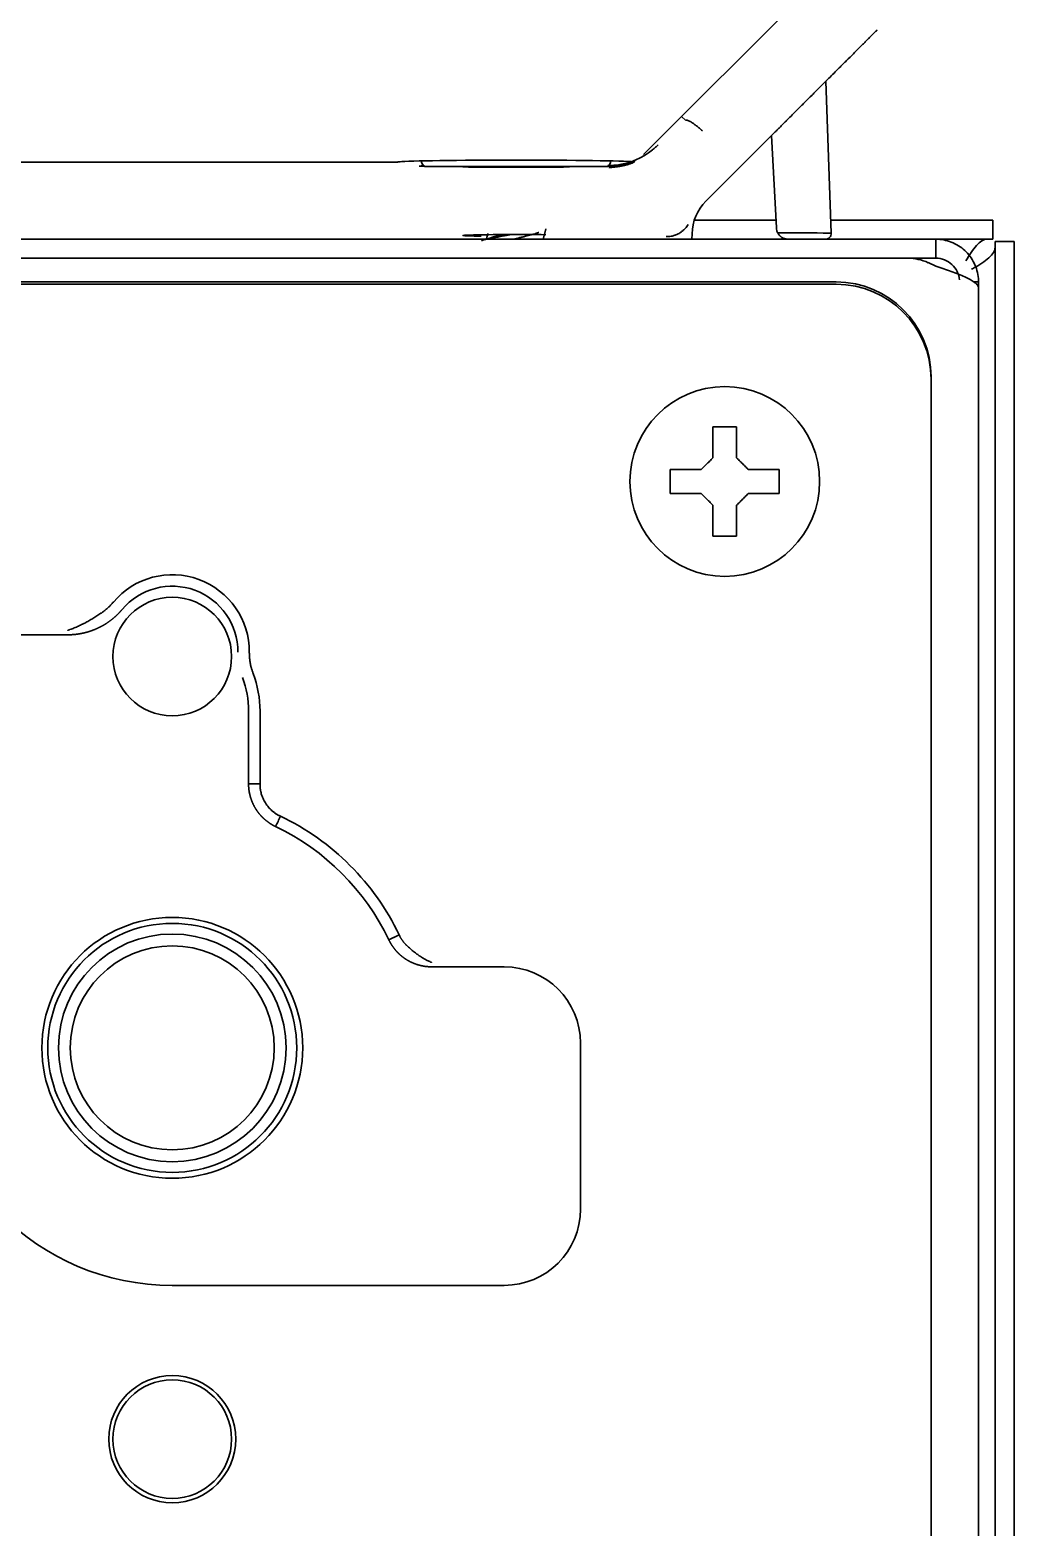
# Model space of a CAD drawing. Header units: inches. Extents: x 786 to 5593, y 691 to 5453.
# Drawn here: x 4215.7 to 4257.2, y 5229.4 to 5292.5 of the extents above; entities that cross this region are included whole.
import ezdxf

# ---------------------------------------------------------------- set-up
doc = ezdxf.new("R2010")
doc.units = ezdxf.units.IN
doc.layers.add('1', color=7, linetype='Continuous', true_color=0xffffff)

msp = doc.modelspace()

# ---------------------------------------------------------------- linework, layer by layer
at = {"layer": '1', "color": 7, "linetype": 'Continuous', "lineweight": 35}
for p, q in [((4241.619, 5287.252), (4249.608, 5295.241)), ((4249.307, 5290.343), (4249.531, 5283.935)), ((4243.391, 5288.683), (4243.221, 5288.853)), ((4247.134, 5288.171), (4244.247, 5285.283)), ((4247.215, 5284.15), (4247.011, 5288.047)), ((4215.236, 5286.929), (4231.244, 5286.929)), ((4231.244, 5286.929), (4231.341, 5286.938)), ((4231.259, 5286.932), (4231.357, 5286.941)), ((4231.341, 5286.938), (4231.357, 5286.941)), ((4232.39, 5286.748), (4240.09, 5286.748)), ((4247.188, 5284.476), (4243.745, 5284.476)), ((4254.34, 5284.476), (4249.505, 5284.476)), ((4254.34, 5284.476), (4256.34, 5284.476)), ((4256.34, 5284.476), (4256.34, 5283.676)), ((4197.076, 5283.676), (4252.769, 5283.676)), ((4243.661, 5283.904), (4243.657, 5283.676)), ((4252.769, 5283.676), (4253.614, 5283.676)), ((4253.614, 5283.676), (4253.94, 5283.676)), ((4254.34, 5283.676), (4253.938, 5283.676)), ((4256.34, 5283.676), (4254.34, 5283.676)), ((4256.44, 5281.576), (4256.44, 5283.576)), ((4256.44, 5283.576), (4257.24, 5283.576)), ((4257.24, 5283.576), (4257.24, 5281.576)), ((4197.076, 5282.876), (4252.769, 5282.876)), ((4197.44, 5282.874), (4252.769, 5282.874)), ((4235.055, 5282.876), (4235.056, 5282.874)), ((4237.468, 5282.874), (4237.468, 5282.876)), ((4243.643, 5282.876), (4243.643, 5282.874)), ((4247.04, 5282.876), (4247.04, 5282.874)), ((4253.614, 5282.876), (4252.769, 5282.876)), ((4253.614, 5282.876), (4253.94, 5282.876)), ((4253.94, 5282.535), (4253.614, 5282.687)), ((4190.739, 5281.776), (4249.74, 5281.776)), ((4249.74, 5281.876), (4195.24, 5281.876)), ((4255.74, 5281.876), (4255.547, 5281.876)), ((4255.74, 5281.626), (4255.74, 5281.876)), ((4255.74, 5281.626), (4255.74, 4302.776)), ((4256.44, 4627.593), (4256.44, 5281.576)), ((4257.24, 4627.593), (4257.24, 5281.576)), ((4253.74, 5190.273), (4253.74, 5277.876)), ((4253.74, 5277.776), (4253.74, 5191.776)), ((4242.74, 5273.458), (4242.74, 5273.958)), ((4247.34, 5273.958), (4247.34, 5273.458)), ((4242.74, 5272.958), (4242.74, 5273.458)), ((4247.34, 5273.458), (4247.34, 5272.958)), ((4217.331, 5266.994), (4214.74, 5266.994)), ((4224.957, 5260.712), (4224.957, 5263.776)), ((4225.44, 5263.776), (4225.44, 5260.712)), ((4235.74, 5252.994), (4232.676, 5252.994)), ((4238.957, 5242.776), (4238.957, 5249.776)), ((4221.74, 5239.559), (4235.74, 5239.559))]:
    msp.add_line(p, q, dxfattribs=at)
for centre, radius in [((4245.04, 5273.458), 4), ((4221.74, 5266.076), 2.5), ((4221.74, 5249.576), 5.5), ((4221.74, 5249.574), 5.25), ((4221.74, 5249.576), 4.8), ((4221.74, 5249.576), 4.3), ((4221.74, 5233.076), 2.68), ((4221.74, 5233.076), 2.5)]:
    msp.add_circle(centre, radius, dxfattribs=at)
for centre, radius, start, end in [((4232.523, 5286.998), 0.283, 184.36395, 241.92751), ((4234.325, 5286.248), 0.5, 69.35766, 90), ((4238.155, 5286.248), 0.5, 90, 110.64234), ((4239.957, 5286.998), 0.283, 298.07249, 355.63605), ((4249.281, 5283.926), 0.25, 270, 2), ((4252.769, 5280.874), 2, 65, 90), ((4249.74, 5277.876), 4, 0, 90), ((4249.74, 5277.776), 4, 0, 90), ((4221.74, 5266.276), 3.25, 359.72506, 139.87598), ((4221.74, 5266.276), 2.767, 359.72506, 139.87598), ((4220.94, 5263.776), 4.5, 0, 20.63442), ((4220.94, 5263.776), 4.017, 0, 20.63442), ((4221.74, 5249.776), 10.6, 25.50031, 64.49969), ((4221.74, 5249.776), 10.117, 25.50031, 64.49969), ((4235.74, 5249.776), 3.217, 0, 90), ((4221.74, 5249.776), 10.217, 180, 270), ((4235.74, 5242.776), 3.217, 270, 0)]:
    msp.add_arc(centre, radius, start, end, dxfattribs=at)
for centre, major_axis, ratio, start_param, end_param in [((4240.111, 5289.781), (1.148, -2.772), 0.999955, 6.01557, 6.569023), ((4236.24, 5286.924), (5, 0), 0.017455, 0.256461, 3.054326), ((4236.24, 5286.728), (-5, 0), 0.008727, 5.595553, 5.669875), ((4236.24, 5286.728), (-5, 0), 0.008727, 3.67098, 3.823514), ((4236.24, 5286.729), (2.25, 0), 0.008727, 2.516907, 4.712389), ((4236.24, 5286.729), (2.25, 0), 0.008727, 4.712389, 6.907871), ((4245.661, 5283.869), (-1.841, 0.782), 0.999823, 5.899274, 6.667096), ((4236.24, 5283.833), (2.25, 0), 0.017455, 0.982028, 3.999542), ((4243.527, 5283.926), (-6.003, -0.009), 0.001452, 3.141641, 4.038282)]:
    msp.add_ellipse(centre, major_axis=major_axis, ratio=ratio, start_param=start_param, end_param=end_param, dxfattribs=at)
for points, knots in [([(4251.464, 5292.501), (4251.458, 5292.495), (4251.443, 5292.479), (4251.414, 5292.45), (4251.375, 5292.411), (4251.325, 5292.361), (4251.262, 5292.299), (4251.187, 5292.223), (4251.096, 5292.133), (4250.995, 5292.031), (4250.887, 5291.923), (4250.779, 5291.815), (4250.639, 5291.675), (4250.441, 5291.478), (4250.172, 5291.208), (4249.894, 5290.931), (4249.642, 5290.678), (4249.372, 5290.408), (4249.068, 5290.104), (4248.734, 5289.77), (4248.481, 5289.517), (4248.287, 5289.323), (4248.135, 5289.171), (4247.966, 5289.003), (4247.821, 5288.857), (4247.704, 5288.741), (4247.625, 5288.662), (4247.551, 5288.587), (4247.481, 5288.518), (4247.417, 5288.453), (4247.358, 5288.394), (4247.303, 5288.34), (4247.254, 5288.29), (4247.21, 5288.246), (4247.17, 5288.207), (4247.146, 5288.182), (4247.134, 5288.171)], [0, 0, 0, 0, 0.0061, 0.01531, 0.027667, 0.04322, 0.062032, 0.084179, 0.109751, 0.139649, 0.168791, 0.197137, 0.224648, 0.276341, 0.344632, 0.418422, 0.469345, 0.515612, 0.598152, 0.668476, 0.730211, 0.758888, 0.790823, 0.826032, 0.864529, 0.882031, 0.898505, 0.913948, 0.928354, 0.941722, 0.954048, 0.96533, 0.975568, 0.984759, 0.992903, 1, 1, 1, 1]), ([(4243.391, 5288.683), (4243.399, 5288.69), (4243.411, 5288.694), (4243.433, 5288.695), (4243.441, 5288.694), (4243.459, 5288.691), (4243.469, 5288.689), (4243.501, 5288.679), (4243.526, 5288.669), (4243.566, 5288.649), (4243.58, 5288.641), (4243.602, 5288.629), (4243.609, 5288.625), (4243.625, 5288.615), (4243.633, 5288.611), (4243.673, 5288.586), (4243.706, 5288.563), (4243.76, 5288.525), (4243.778, 5288.511), (4243.806, 5288.49), (4243.815, 5288.483), (4243.834, 5288.468), (4243.844, 5288.46), (4243.893, 5288.421), (4243.933, 5288.388), (4243.983, 5288.345), (4243.999, 5288.331), (4244.014, 5288.318), (4244.024, 5288.309), (4244.029, 5288.304), (4244.055, 5288.281), (4244.075, 5288.262), (4244.096, 5288.243)], [0, 0, 0, 0, 0.125, 0.125, 0.1875, 0.1875, 0.25, 0.25, 0.375, 0.375, 0.4375, 0.4375, 0.46875, 0.46875, 0.5, 0.5, 0.625, 0.625, 0.6875, 0.6875, 0.71875, 0.71875, 0.75, 0.75, 0.875, 0.875, 0.90625, 0.921875, 0.921875, 0.9375, 0.9375, 1, 1, 1, 1]), ([(4242.232, 5287.66), (4242.214, 5287.642), (4242.196, 5287.624), (4242.157, 5287.587), (4242.138, 5287.569), (4242.078, 5287.515), (4242.037, 5287.48), (4241.994, 5287.445)], [0, 0, 0, 0, 0.25, 0.25, 0.5, 0.5, 1, 1, 1, 1]), ([(4232.334, 5286.796), (4232.316, 5286.792), (4232.298, 5286.787), (4232.236, 5286.768), (4232.193, 5286.754), (4232.151, 5286.753)], [0, 0, 0, 0, 0.288762, 0.288762, 1, 1, 1, 1]), ([(4240.111, 5286.782), (4240.134, 5286.782), (4240.16, 5286.782), (4240.203, 5286.783), (4240.218, 5286.783), (4240.241, 5286.784), (4240.248, 5286.785), (4240.264, 5286.785), (4240.272, 5286.786), (4240.312, 5286.788), (4240.346, 5286.79), (4240.397, 5286.795), (4240.415, 5286.796), (4240.45, 5286.8), (4240.468, 5286.802), (4240.485, 5286.804)], [0, 0, 0, 0, 0.25, 0.25, 0.375, 0.375, 0.4375, 0.4375, 0.5, 0.5, 0.75, 0.75, 0.875, 0.875, 1, 1, 1, 1]), ([(4240.144, 5286.701), (4240.189, 5286.702), (4240.232, 5286.703), (4240.317, 5286.708), (4240.358, 5286.711), (4240.476, 5286.723), (4240.55, 5286.733), (4240.686, 5286.757), (4240.749, 5286.771), (4240.863, 5286.8), (4240.915, 5286.814), (4240.985, 5286.836), (4241.006, 5286.843), (4241.047, 5286.857), (4241.067, 5286.864), (4241.119, 5286.884), (4241.177, 5286.907), (4241.212, 5286.924), (4241.235, 5286.935), (4241.24, 5286.939), (4241.24, 5286.941), (4241.238, 5286.941), (4241.233, 5286.94), (4241.231, 5286.939), (4241.226, 5286.938), (4241.223, 5286.938), (4241.207, 5286.933), (4241.189, 5286.928), (4241.14, 5286.912), (4241.08, 5286.894), (4240.986, 5286.867), (4240.925, 5286.852), (4240.9, 5286.846), (4240.887, 5286.842), (4240.847, 5286.833), (4240.819, 5286.827), (4240.731, 5286.809), (4240.667, 5286.797), (4240.529, 5286.778), (4240.455, 5286.769), (4240.296, 5286.758), (4240.212, 5286.755), (4240.122, 5286.756)], [0, 0, 0, 0, 0.03125, 0.03125, 0.0625, 0.0625, 0.125, 0.125, 0.1875, 0.1875, 0.25, 0.25, 0.28125, 0.28125, 0.3125, 0.3125, 0.375, 0.4375, 0.4375, 0.5, 0.5, 0.53125, 0.53125, 0.546875, 0.546875, 0.5625, 0.5625, 0.625, 0.625, 0.6875, 0.75, 0.765625, 0.765625, 0.78125, 0.78125, 0.8125, 0.8125, 0.875, 0.875, 0.9375, 0.9375, 1, 1, 1, 1]), ([(4242.569, 5283.784), (4242.608, 5283.783), (4242.644, 5283.785), (4242.713, 5283.791), (4242.745, 5283.796), (4242.806, 5283.807), (4242.836, 5283.814), (4242.877, 5283.825), (4242.891, 5283.829), (4242.918, 5283.837), (4242.931, 5283.842), (4242.993, 5283.864), (4243.039, 5283.884), (4243.101, 5283.917), (4243.121, 5283.928), (4243.16, 5283.952), (4243.178, 5283.964), (4243.23, 5284), (4243.262, 5284.025), (4243.321, 5284.077), (4243.347, 5284.104), (4243.397, 5284.158), (4243.419, 5284.185), (4243.46, 5284.242), (4243.479, 5284.27), (4243.496, 5284.299)], [0, 0, 0, 0, 0.0625, 0.0625, 0.125, 0.125, 0.1875, 0.1875, 0.21875, 0.21875, 0.25, 0.25, 0.375, 0.375, 0.4375, 0.4375, 0.5, 0.5, 0.625, 0.625, 0.75, 0.75, 0.875, 0.875, 1, 1, 1, 1]), ([(4236.052, 5283.87), (4235.953, 5283.853), (4235.854, 5283.836), (4235.625, 5283.795), (4235.366, 5283.749), (4235.138, 5283.702), (4234.94, 5283.657), (4234.854, 5283.636), (4234.781, 5283.614)], [0, 0, 0, 0, 0.200603, 0.200603, 0.474458, 0.748313, 0.748313, 1, 1, 1, 1]), ([(4235.273, 5283.768), (4235.314, 5283.781), (4235.358, 5283.794), (4235.421, 5283.811), (4235.436, 5283.815), (4235.467, 5283.823), (4235.482, 5283.827), (4235.53, 5283.839), (4235.563, 5283.847), (4235.614, 5283.86), (4235.632, 5283.864), (4235.65, 5283.868)], [0, 0, 0, 0, 0.390591, 0.390591, 0.511218, 0.511218, 0.631846, 0.631846, 0.8731, 0.8731, 1, 1, 1, 1]), ([(4237.193, 5283.959), (4237.191, 5283.958), (4237.158, 5283.947), (4237.124, 5283.935), (4237.057, 5283.914), (4237.023, 5283.904), (4236.968, 5283.888), (4236.95, 5283.882), (4236.912, 5283.872), (4236.893, 5283.867), (4236.796, 5283.84), (4236.715, 5283.819), (4236.61, 5283.793), (4236.589, 5283.787), (4236.546, 5283.777), (4236.524, 5283.771), (4236.459, 5283.755), (4236.415, 5283.745), (4236.29, 5283.715), (4236.209, 5283.696), (4236.128, 5283.676)], [0, 0, 0, 0, 0.009963, 0.121908, 0.121908, 0.233852, 0.233852, 0.289824, 0.289824, 0.345796, 0.345796, 0.569685, 0.569685, 0.625658, 0.625658, 0.68163, 0.68163, 0.793574, 0.793574, 1, 1, 1, 1]), ([(4247.215, 5284.15), (4247.217, 5284.112), (4247.223, 5284.076), (4247.238, 5284.022), (4247.245, 5284.004), (4247.258, 5283.971), (4247.266, 5283.954), (4247.275, 5283.938)], [0, 0, 0, 0, 0.5, 0.5, 0.75, 0.75, 1, 1, 1, 1]), ([(4247.275, 5283.938), (4247.284, 5283.922), (4247.293, 5283.907), (4247.307, 5283.886), (4247.312, 5283.88), (4247.322, 5283.867), (4247.326, 5283.861), (4247.341, 5283.843), (4247.351, 5283.833), (4247.37, 5283.813), (4247.38, 5283.805), (4247.399, 5283.788), (4247.409, 5283.78), (4247.428, 5283.766), (4247.437, 5283.76), (4247.466, 5283.742), (4247.484, 5283.732), (4247.521, 5283.715), (4247.539, 5283.707), (4247.576, 5283.695), (4247.594, 5283.691), (4247.629, 5283.683), (4247.646, 5283.681), (4247.672, 5283.678), (4247.681, 5283.677), (4247.698, 5283.676), (4247.706, 5283.676), (4247.714, 5283.676)], [0, 0, 0, 0, 0.0625, 0.0625, 0.09375, 0.09375, 0.125, 0.125, 0.1875, 0.1875, 0.25, 0.25, 0.3125, 0.3125, 0.375, 0.375, 0.5, 0.5, 0.625, 0.625, 0.75, 0.75, 0.875, 0.875, 0.9375, 0.9375, 1, 1, 1, 1]), ([(4253.94, 5283.676), (4254.051, 5283.676), (4254.163, 5283.666), (4254.382, 5283.624), (4254.49, 5283.594), (4254.698, 5283.512), (4254.798, 5283.462), (4254.988, 5283.344), (4255.077, 5283.276), (4255.241, 5283.125), (4255.316, 5283.042), (4255.449, 5282.863), (4255.508, 5282.767), (4255.606, 5282.567), (4255.646, 5282.462), (4255.705, 5282.247), (4255.724, 5282.136), (4255.734, 5282.025)], [0, 0, 0, 0, 0.125, 0.125, 0.25, 0.25, 0.375, 0.375, 0.5, 0.5, 0.625, 0.625, 0.75, 0.75, 0.875, 0.875, 1, 1, 1, 1]), ([(4256.099, 5283.676), (4256.025, 5283.676), (4255.951, 5283.653), (4255.804, 5283.563), (4255.73, 5283.496), (4255.582, 5283.328), (4255.508, 5283.227), (4255.361, 5283.004), (4255.287, 5282.882), (4255.213, 5282.759)], [0, 0, 0, 0, 0.25, 0.25, 0.5, 0.5, 0.75, 0.75, 1, 1, 1, 1]), ([(4255.523, 5282.45), (4255.646, 5282.523), (4255.768, 5282.597), (4255.991, 5282.745), (4256.092, 5282.819), (4256.26, 5282.966), (4256.326, 5283.04), (4256.417, 5283.187), (4256.44, 5283.261), (4256.44, 5283.335)], [0, 0, 0, 0, 0.25, 0.25, 0.5, 0.5, 0.75, 0.75, 1, 1, 1, 1]), ([(4253.94, 5282.876), (4254.064, 5282.876), (4254.188, 5282.853), (4254.419, 5282.763), (4254.526, 5282.696), (4254.708, 5282.528), (4254.784, 5282.427), (4254.893, 5282.204), (4254.926, 5282.082), (4254.936, 5281.959)], [0, 0, 0, 0, 0.25, 0.25, 0.5, 0.5, 0.75, 0.75, 1, 1, 1, 1]), ([(4255.734, 5281.65), (4255.724, 5281.686), (4255.705, 5281.723), (4255.646, 5281.797), (4255.606, 5281.834), (4255.508, 5281.908), (4255.449, 5281.945), (4255.316, 5282.019), (4255.241, 5282.055), (4255.077, 5282.129), (4254.988, 5282.166), (4254.798, 5282.24), (4254.698, 5282.277), (4254.49, 5282.351), (4254.382, 5282.387), (4254.163, 5282.461), (4254.051, 5282.498), (4253.94, 5282.535)], [0, 0, 0, 0, 0.125, 0.125, 0.25, 0.25, 0.375, 0.375, 0.5, 0.5, 0.625, 0.625, 0.75, 0.75, 0.875, 0.875, 1, 1, 1, 1]), ([(4255.734, 5282.025), (4255.735, 5282.013), (4255.736, 5281.989), (4255.738, 5281.952), (4255.74, 5281.915), (4255.74, 5281.889), (4255.74, 5281.876)], [0, 0, 0, 0, 0.244951, 0.494182, 0.746344, 1, 1, 1, 1]), ([(4255.74, 5281.626), (4255.74, 5281.626), (4255.74, 5281.627), (4255.738, 5281.632), (4255.736, 5281.639), (4255.735, 5281.646), (4255.734, 5281.65)], [0, 0, 0, 0, 0.253656, 0.505818, 0.755049, 1, 1, 1, 1]), ([(4245.54, 5275.758), (4245.54, 5275.556), (4245.54, 5275.346), (4245.54, 5275.021), (4245.54, 5274.911), (4245.54, 5274.687), (4245.54, 5274.574), (4245.54, 5274.458)], [0, 0, 0, 0, 0.5, 0.5, 0.75, 0.75, 1, 1, 1, 1]), ([(4242.74, 5273.958), (4242.943, 5273.958), (4243.153, 5273.958), (4243.477, 5273.958), (4243.587, 5273.958), (4243.811, 5273.958), (4243.925, 5273.958), (4244.04, 5273.958)], [0, 0, 0, 0, 0.5, 0.5, 0.75, 0.75, 1, 1, 1, 1]), ([(4247.34, 5272.958), (4247.137, 5272.958), (4246.927, 5272.958), (4246.602, 5272.958), (4246.492, 5272.958), (4246.269, 5272.958), (4246.155, 5272.958), (4246.04, 5272.958)], [0, 0, 0, 0, 0.5, 0.5, 0.75, 0.75, 1, 1, 1, 1]), ([(4244.54, 5271.158), (4244.54, 5271.361), (4244.54, 5271.571), (4244.54, 5271.896), (4244.54, 5272.006), (4244.54, 5272.23), (4244.54, 5272.343), (4244.54, 5272.458)], [0, 0, 0, 0, 0.5, 0.5, 0.75, 0.75, 1, 1, 1, 1]), ([(4219.624, 5268.06), (4219.618, 5268.053), (4219.606, 5268.039), (4219.588, 5268.018), (4219.57, 5267.998), (4219.552, 5267.978), (4219.534, 5267.958), (4219.515, 5267.938), (4219.497, 5267.918), (4219.478, 5267.899), (4219.459, 5267.879), (4219.439, 5267.86), (4219.42, 5267.841), (4219.4, 5267.822), (4219.381, 5267.803), (4219.361, 5267.785), (4219.341, 5267.767), (4219.32, 5267.748), (4219.3, 5267.731), (4219.279, 5267.713), (4219.259, 5267.695), (4219.238, 5267.678), (4219.217, 5267.661), (4219.195, 5267.644), (4219.174, 5267.627), (4219.153, 5267.61), (4219.131, 5267.594), (4219.109, 5267.578), (4219.087, 5267.562), (4219.065, 5267.546), (4219.043, 5267.53), (4219.02, 5267.515), (4218.998, 5267.499), (4218.975, 5267.484), (4218.952, 5267.47), (4218.929, 5267.455), (4218.906, 5267.441), (4218.883, 5267.426), (4218.86, 5267.413), (4218.836, 5267.399), (4218.813, 5267.385), (4218.789, 5267.372), (4218.765, 5267.359), (4218.741, 5267.346), (4218.717, 5267.333), (4218.693, 5267.321), (4218.669, 5267.309), (4218.644, 5267.297), (4218.62, 5267.285), (4218.595, 5267.273), (4218.571, 5267.262), (4218.546, 5267.251), (4218.521, 5267.24), (4218.496, 5267.229), (4218.471, 5267.219), (4218.446, 5267.208), (4218.42, 5267.198), (4218.395, 5267.189), (4218.37, 5267.179), (4218.344, 5267.17), (4218.318, 5267.161), (4218.293, 5267.152), (4218.267, 5267.143), (4218.241, 5267.135), (4218.215, 5267.127), (4218.189, 5267.119), (4218.163, 5267.111), (4218.137, 5267.104), (4218.111, 5267.097), (4218.084, 5267.09), (4218.058, 5267.083), (4218.032, 5267.077), (4218.005, 5267.07), (4217.979, 5267.064), (4217.952, 5267.059), (4217.925, 5267.053), (4217.899, 5267.048), (4217.872, 5267.043), (4217.845, 5267.038), (4217.818, 5267.033), (4217.792, 5267.029), (4217.765, 5267.025), (4217.738, 5267.021), (4217.711, 5267.018), (4217.684, 5267.014), (4217.657, 5267.011), (4217.63, 5267.008), (4217.603, 5267.006), (4217.576, 5267.004), (4217.548, 5267.001), (4217.521, 5267), (4217.494, 5266.998), (4217.467, 5266.997), (4217.44, 5266.996), (4217.413, 5266.995), (4217.386, 5266.994), (4217.358, 5266.994), (4217.34, 5266.994), (4217.331, 5266.994)], [0, 0, 0, 0, 0.010416, 0.020832, 0.031248, 0.041665, 0.052081, 0.062497, 0.072913, 0.083329, 0.093746, 0.104162, 0.114578, 0.124994, 0.13541, 0.145827, 0.156243, 0.166659, 0.177075, 0.187491, 0.197908, 0.208324, 0.21874, 0.229156, 0.239573, 0.249989, 0.260405, 0.270822, 0.281238, 0.291654, 0.302071, 0.312487, 0.322903, 0.33332, 0.343736, 0.354152, 0.364569, 0.374985, 0.385401, 0.395818, 0.406234, 0.416651, 0.427067, 0.437484, 0.4479, 0.458317, 0.468733, 0.47915, 0.489566, 0.499983, 0.510399, 0.520816, 0.531233, 0.541649, 0.552066, 0.562482, 0.572899, 0.583316, 0.593733, 0.604149, 0.614566, 0.624983, 0.635399, 0.645816, 0.656233, 0.66665, 0.677067, 0.687484, 0.697901, 0.708317, 0.718734, 0.729151, 0.739568, 0.749985, 0.760402, 0.770819, 0.781236, 0.791653, 0.802071, 0.812488, 0.822905, 0.833322, 0.843739, 0.854156, 0.864574, 0.874991, 0.885408, 0.895825, 0.906243, 0.91666, 0.927078, 0.937495, 0.947912, 0.95833, 0.968747, 0.979165, 0.989582, 1, 1, 1, 1]), ([(4218.733, 5267.901), (4218.677, 5267.864), (4218.621, 5267.827), (4218.508, 5267.754), (4218.451, 5267.719), (4218.337, 5267.65), (4218.279, 5267.617), (4218.164, 5267.551), (4218.048, 5267.488), (4217.931, 5267.429), (4217.813, 5267.372), (4217.754, 5267.345), (4217.635, 5267.294), (4217.575, 5267.27), (4217.485, 5267.235), (4217.455, 5267.224), (4217.41, 5267.208), (4217.395, 5267.202), (4217.372, 5267.194), (4217.365, 5267.192), (4217.355, 5267.188), (4217.353, 5267.187), (4217.35, 5267.186), (4217.348, 5267.186), (4217.347, 5267.185), (4217.342, 5267.184), (4217.338, 5267.183), (4217.335, 5267.181)], [0, 0, 0, 0, 0.125, 0.125, 0.25, 0.25, 0.375, 0.375, 0.5, 0.625, 0.625, 0.75, 0.75, 0.875, 0.875, 0.9375, 0.9375, 0.96875, 0.96875, 0.984375, 0.984375, 0.988281, 0.990234, 0.990234, 0.992187, 0.992187, 1, 1, 1, 1]), ([(4226.096, 5258.908), (4226.089, 5258.911), (4226.074, 5258.918), (4226.053, 5258.929), (4226.033, 5258.939), (4226.012, 5258.95), (4225.991, 5258.962), (4225.971, 5258.973), (4225.951, 5258.985), (4225.93, 5258.997), (4225.91, 5259.009), (4225.89, 5259.021), (4225.871, 5259.034), (4225.851, 5259.046), (4225.832, 5259.06), (4225.812, 5259.073), (4225.793, 5259.086), (4225.774, 5259.1), (4225.755, 5259.114), (4225.737, 5259.128), (4225.718, 5259.143), (4225.7, 5259.157), (4225.682, 5259.172), (4225.664, 5259.187), (4225.646, 5259.202), (4225.628, 5259.218), (4225.611, 5259.234), (4225.594, 5259.249), (4225.577, 5259.266), (4225.56, 5259.282), (4225.543, 5259.298), (4225.527, 5259.315), (4225.51, 5259.332), (4225.494, 5259.349), (4225.478, 5259.366), (4225.463, 5259.384), (4225.447, 5259.401), (4225.432, 5259.419), (4225.417, 5259.437), (4225.402, 5259.455), (4225.387, 5259.473), (4225.373, 5259.492), (4225.359, 5259.51), (4225.345, 5259.529), (4225.331, 5259.548), (4225.317, 5259.567), (4225.304, 5259.587), (4225.291, 5259.606), (4225.278, 5259.626), (4225.266, 5259.645), (4225.253, 5259.665), (4225.241, 5259.685), (4225.229, 5259.706), (4225.217, 5259.726), (4225.206, 5259.746), (4225.195, 5259.767), (4225.184, 5259.788), (4225.173, 5259.808), (4225.163, 5259.829), (4225.152, 5259.851), (4225.142, 5259.872), (4225.133, 5259.893), (4225.123, 5259.915), (4225.114, 5259.936), (4225.105, 5259.958), (4225.096, 5259.979), (4225.088, 5260.001), (4225.08, 5260.023), (4225.072, 5260.045), (4225.064, 5260.067), (4225.057, 5260.09), (4225.049, 5260.112), (4225.043, 5260.134), (4225.036, 5260.157), (4225.03, 5260.179), (4225.023, 5260.202), (4225.018, 5260.225), (4225.012, 5260.248), (4225.007, 5260.27), (4225.002, 5260.293), (4224.997, 5260.316), (4224.992, 5260.339), (4224.988, 5260.362), (4224.984, 5260.385), (4224.98, 5260.409), (4224.977, 5260.432), (4224.974, 5260.455), (4224.971, 5260.478), (4224.968, 5260.501), (4224.966, 5260.525), (4224.964, 5260.548), (4224.962, 5260.572), (4224.961, 5260.595), (4224.959, 5260.618), (4224.958, 5260.642), (4224.958, 5260.665), (4224.957, 5260.689), (4224.957, 5260.704), (4224.957, 5260.712)], [0, 0, 0, 0, 0.010418, 0.020835, 0.031252, 0.04167, 0.052087, 0.062504, 0.072921, 0.083338, 0.093755, 0.104172, 0.114589, 0.125006, 0.135423, 0.145839, 0.156256, 0.166673, 0.177089, 0.187506, 0.197922, 0.208339, 0.218755, 0.229171, 0.239588, 0.250004, 0.26042, 0.270837, 0.281253, 0.291669, 0.302085, 0.312501, 0.322917, 0.333334, 0.34375, 0.354166, 0.364582, 0.374998, 0.385414, 0.39583, 0.406246, 0.416662, 0.427078, 0.437494, 0.44791, 0.458326, 0.468742, 0.479158, 0.489574, 0.49999, 0.510406, 0.520822, 0.531238, 0.541654, 0.55207, 0.562486, 0.572902, 0.583319, 0.593735, 0.604151, 0.614567, 0.624983, 0.6354, 0.645816, 0.656232, 0.666649, 0.677065, 0.687481, 0.697898, 0.708314, 0.718731, 0.729148, 0.739564, 0.749981, 0.760398, 0.770814, 0.781231, 0.791648, 0.802065, 0.812482, 0.822899, 0.833316, 0.843733, 0.854151, 0.864568, 0.874985, 0.885403, 0.89582, 0.906238, 0.916656, 0.927073, 0.937491, 0.947909, 0.958327, 0.968745, 0.979163, 0.989582, 1, 1, 1, 1]), ([(4232.676, 5252.994), (4232.668, 5252.994), (4232.652, 5252.994), (4232.629, 5252.994), (4232.605, 5252.995), (4232.582, 5252.996), (4232.559, 5252.997), (4232.535, 5252.999), (4232.512, 5253), (4232.488, 5253.002), (4232.465, 5253.005), (4232.442, 5253.007), (4232.419, 5253.01), (4232.395, 5253.013), (4232.372, 5253.017), (4232.349, 5253.02), (4232.326, 5253.024), (4232.303, 5253.029), (4232.28, 5253.033), (4232.257, 5253.038), (4232.234, 5253.043), (4232.211, 5253.048), (4232.188, 5253.054), (4232.166, 5253.06), (4232.143, 5253.066), (4232.121, 5253.072), (4232.098, 5253.079), (4232.076, 5253.086), (4232.053, 5253.093), (4232.031, 5253.1), (4232.009, 5253.108), (4231.987, 5253.116), (4231.965, 5253.124), (4231.943, 5253.133), (4231.921, 5253.141), (4231.9, 5253.15), (4231.878, 5253.16), (4231.857, 5253.169), (4231.835, 5253.179), (4231.814, 5253.189), (4231.793, 5253.199), (4231.772, 5253.209), (4231.751, 5253.22), (4231.731, 5253.231), (4231.71, 5253.242), (4231.69, 5253.254), (4231.669, 5253.265), (4231.649, 5253.277), (4231.629, 5253.29), (4231.609, 5253.302), (4231.589, 5253.315), (4231.57, 5253.327), (4231.55, 5253.34), (4231.531, 5253.354), (4231.512, 5253.367), (4231.493, 5253.381), (4231.474, 5253.395), (4231.455, 5253.409), (4231.437, 5253.424), (4231.419, 5253.438), (4231.401, 5253.453), (4231.383, 5253.468), (4231.365, 5253.483), (4231.347, 5253.499), (4231.33, 5253.515), (4231.313, 5253.531), (4231.295, 5253.547), (4231.279, 5253.563), (4231.262, 5253.579), (4231.245, 5253.596), (4231.229, 5253.613), (4231.213, 5253.63), (4231.197, 5253.647), (4231.182, 5253.665), (4231.166, 5253.682), (4231.151, 5253.7), (4231.136, 5253.718), (4231.121, 5253.736), (4231.106, 5253.754), (4231.092, 5253.773), (4231.078, 5253.792), (4231.064, 5253.81), (4231.05, 5253.829), (4231.037, 5253.849), (4231.023, 5253.868), (4231.01, 5253.887), (4230.997, 5253.907), (4230.985, 5253.927), (4230.972, 5253.947), (4230.96, 5253.967), (4230.948, 5253.987), (4230.937, 5254.007), (4230.925, 5254.028), (4230.914, 5254.048), (4230.903, 5254.069), (4230.892, 5254.09), (4230.882, 5254.111), (4230.875, 5254.125), (4230.872, 5254.132)], [0, 0, 0, 0, 0.010418, 0.020837, 0.031255, 0.041673, 0.052091, 0.062509, 0.072927, 0.083344, 0.093762, 0.10418, 0.114597, 0.125015, 0.135432, 0.145849, 0.156267, 0.166684, 0.177101, 0.187518, 0.197935, 0.208352, 0.218769, 0.229186, 0.239602, 0.250019, 0.260436, 0.270853, 0.281269, 0.291686, 0.302102, 0.312519, 0.322935, 0.333352, 0.343768, 0.354184, 0.3646, 0.375017, 0.385433, 0.395849, 0.406265, 0.416682, 0.427098, 0.437514, 0.44793, 0.458346, 0.468762, 0.479178, 0.489594, 0.50001, 0.510426, 0.520842, 0.531258, 0.541674, 0.55209, 0.562506, 0.572922, 0.583338, 0.593754, 0.60417, 0.614586, 0.625002, 0.635418, 0.645834, 0.65625, 0.666666, 0.677083, 0.687499, 0.697915, 0.708331, 0.718747, 0.729163, 0.73958, 0.749996, 0.760412, 0.770829, 0.781245, 0.791661, 0.802078, 0.812494, 0.822911, 0.833327, 0.843744, 0.854161, 0.864577, 0.874994, 0.885411, 0.895828, 0.906245, 0.916662, 0.927079, 0.937496, 0.947913, 0.95833, 0.968748, 0.979165, 0.989582, 1, 1, 1, 1]), ([(4232.67, 5253.181), (4232.667, 5253.182), (4232.664, 5253.183), (4232.66, 5253.185), (4232.66, 5253.185), (4232.658, 5253.186), (4232.656, 5253.187), (4232.654, 5253.188), (4232.646, 5253.191), (4232.64, 5253.193), (4232.622, 5253.201), (4232.61, 5253.206), (4232.575, 5253.222), (4232.551, 5253.232), (4232.481, 5253.266), (4232.436, 5253.29), (4232.346, 5253.342), (4232.301, 5253.37), (4232.245, 5253.405), (4232.234, 5253.412), (4232.211, 5253.426), (4232.2, 5253.433), (4232.167, 5253.455), (4232.145, 5253.47), (4232.1, 5253.5), (4232.078, 5253.516), (4232.034, 5253.547), (4232.013, 5253.563), (4231.948, 5253.612), (4231.905, 5253.646), (4231.822, 5253.715), (4231.78, 5253.751), (4231.699, 5253.825), (4231.659, 5253.863), (4231.619, 5253.901)], [0, 0, 0, 0, 0.007813, 0.007813, 0.009766, 0.009766, 0.011719, 0.015625, 0.015625, 0.03125, 0.03125, 0.0625, 0.0625, 0.125, 0.125, 0.25, 0.25, 0.375, 0.375, 0.40625, 0.40625, 0.4375, 0.4375, 0.5, 0.5, 0.5625, 0.5625, 0.625, 0.625, 0.75, 0.75, 0.875, 0.875, 1, 1, 1, 1])]:
    msp.add_open_spline(points, degree=3, knots=knots, dxfattribs=at)
for points, degree in [([(4243.391, 5288.683), (4243.391, 5288.683)], 1), ([(4235.051, 5283.918), (4235.019, 5283.797), (4234.986, 5283.676)], 2), ([(4235.285, 5283.773), (4235.148, 5283.725), (4235.003, 5283.68)], 2), ([(4237.383, 5283.676), (4237.44, 5283.894), (4237.497, 5284.112)], 2), ([(4253.94, 5283.676), (4253.94, 5282.876)], 1), ([(4255.44, 5282.426), (4255.468, 5282.426), (4255.497, 5282.434), (4255.523, 5282.45)], 3), ([(4244.54, 5274.458), (4244.54, 5274.513), (4244.54, 5274.621), (4244.54, 5274.782), (4244.54, 5274.941), (4244.54, 5275.097), (4244.54, 5275.248), (4244.54, 5275.405), (4244.54, 5275.571), (4244.54, 5275.694), (4244.54, 5275.758)], 3), ([(4244.54, 5275.758), (4244.707, 5275.758), (4245.04, 5275.758), (4245.373, 5275.758), (4245.54, 5275.758)], 3), ([(4244.04, 5273.958), (4244.064, 5273.982), (4244.111, 5274.03), (4244.182, 5274.101), (4244.254, 5274.172), (4244.325, 5274.244), (4244.397, 5274.315), (4244.468, 5274.387), (4244.516, 5274.435), (4244.54, 5274.458)], 3), ([(4245.54, 5274.458), (4245.566, 5274.432), (4245.617, 5274.381), (4245.691, 5274.307), (4245.763, 5274.236), (4245.833, 5274.166), (4245.902, 5274.096), (4245.971, 5274.027), (4246.017, 5273.981), (4246.04, 5273.958)], 3), ([(4246.04, 5273.958), (4246.094, 5273.958), (4246.202, 5273.958), (4246.364, 5273.958), (4246.523, 5273.958), (4246.678, 5273.958), (4246.83, 5273.958), (4246.986, 5273.958), (4247.153, 5273.958), (4247.276, 5273.958), (4247.34, 5273.958)], 3), ([(4244.04, 5272.958), (4243.986, 5272.958), (4243.877, 5272.958), (4243.716, 5272.958), (4243.557, 5272.958), (4243.402, 5272.958), (4243.25, 5272.958), (4243.093, 5272.958), (4242.927, 5272.958), (4242.804, 5272.958), (4242.74, 5272.958)], 3), ([(4244.54, 5272.458), (4244.514, 5272.484), (4244.463, 5272.536), (4244.389, 5272.609), (4244.317, 5272.681), (4244.247, 5272.751), (4244.178, 5272.821), (4244.109, 5272.889), (4244.063, 5272.935), (4244.04, 5272.958)], 3), ([(4246.04, 5272.958), (4246.016, 5272.935), (4245.969, 5272.887), (4245.897, 5272.816), (4245.826, 5272.744), (4245.754, 5272.673), (4245.683, 5272.601), (4245.611, 5272.53), (4245.564, 5272.482), (4245.54, 5272.458)], 3), ([(4245.54, 5272.458), (4245.54, 5272.404), (4245.54, 5272.296), (4245.54, 5272.134), (4245.54, 5271.976), (4245.54, 5271.82), (4245.54, 5271.668), (4245.54, 5271.512), (4245.54, 5271.346), (4245.54, 5271.222), (4245.54, 5271.158)], 3), ([(4245.54, 5271.158), (4245.373, 5271.158), (4245.04, 5271.158), (4244.707, 5271.158), (4244.54, 5271.158)], 3), ([(4218.733, 5267.901), (4219.025, 5268.096), (4219.255, 5268.371)], 2), ([(4224.99, 5266.261), (4224.987, 5265.796), (4225.151, 5265.362)], 2), ([(4225.44, 5260.712), (4224.957, 5260.712)], 1), ([(4225.44, 5260.712), (4225.437, 5260.274), (4225.904, 5259.53), (4226.303, 5259.344)], 2), ([(4226.303, 5259.344), (4226.234, 5259.198), (4226.165, 5259.053), (4226.096, 5258.908)], 3), ([(4231.307, 5254.34), (4230.872, 5254.132)], 1), ([(4231.618, 5253.901), (4231.425, 5254.087), (4231.307, 5254.34)], 2)]:
    msp.add_open_spline(points, degree=degree, dxfattribs=at)

doc.saveas('drawing.dxf')
